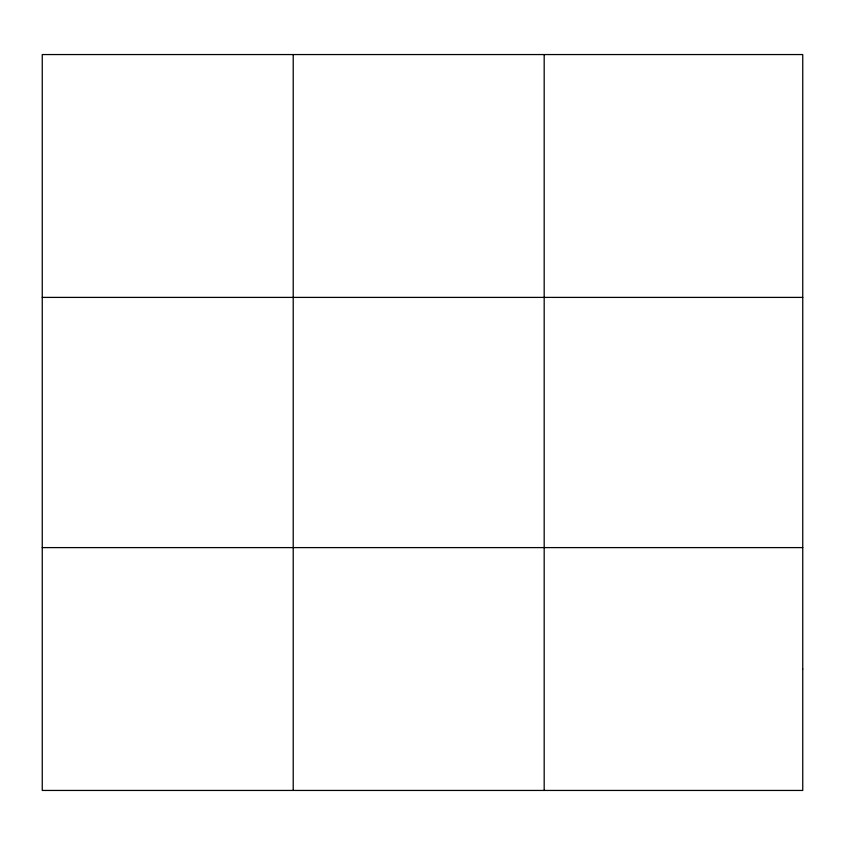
<?xml version="1.0" encoding="UTF-8"?>
<svg xmlns="http://www.w3.org/2000/svg" width="845" height="845" viewBox="0 0 845 845"><rect width="100%" height="100%" fill="white"/><g stroke="black" fill="none" stroke-linecap="round" stroke-linejoin="round"><path stroke-width="1.27" d="M293.215 790.445L293.215 54.555M544.18 790.445L544.18 54.555M42.25 297.398L802.75 297.398M42.25 547.602L802.75 547.602M802.75 669.018L802.75 790.445L42.25 790.445L42.25 54.555L802.75 54.555L802.75 669.018"/></g></svg>
